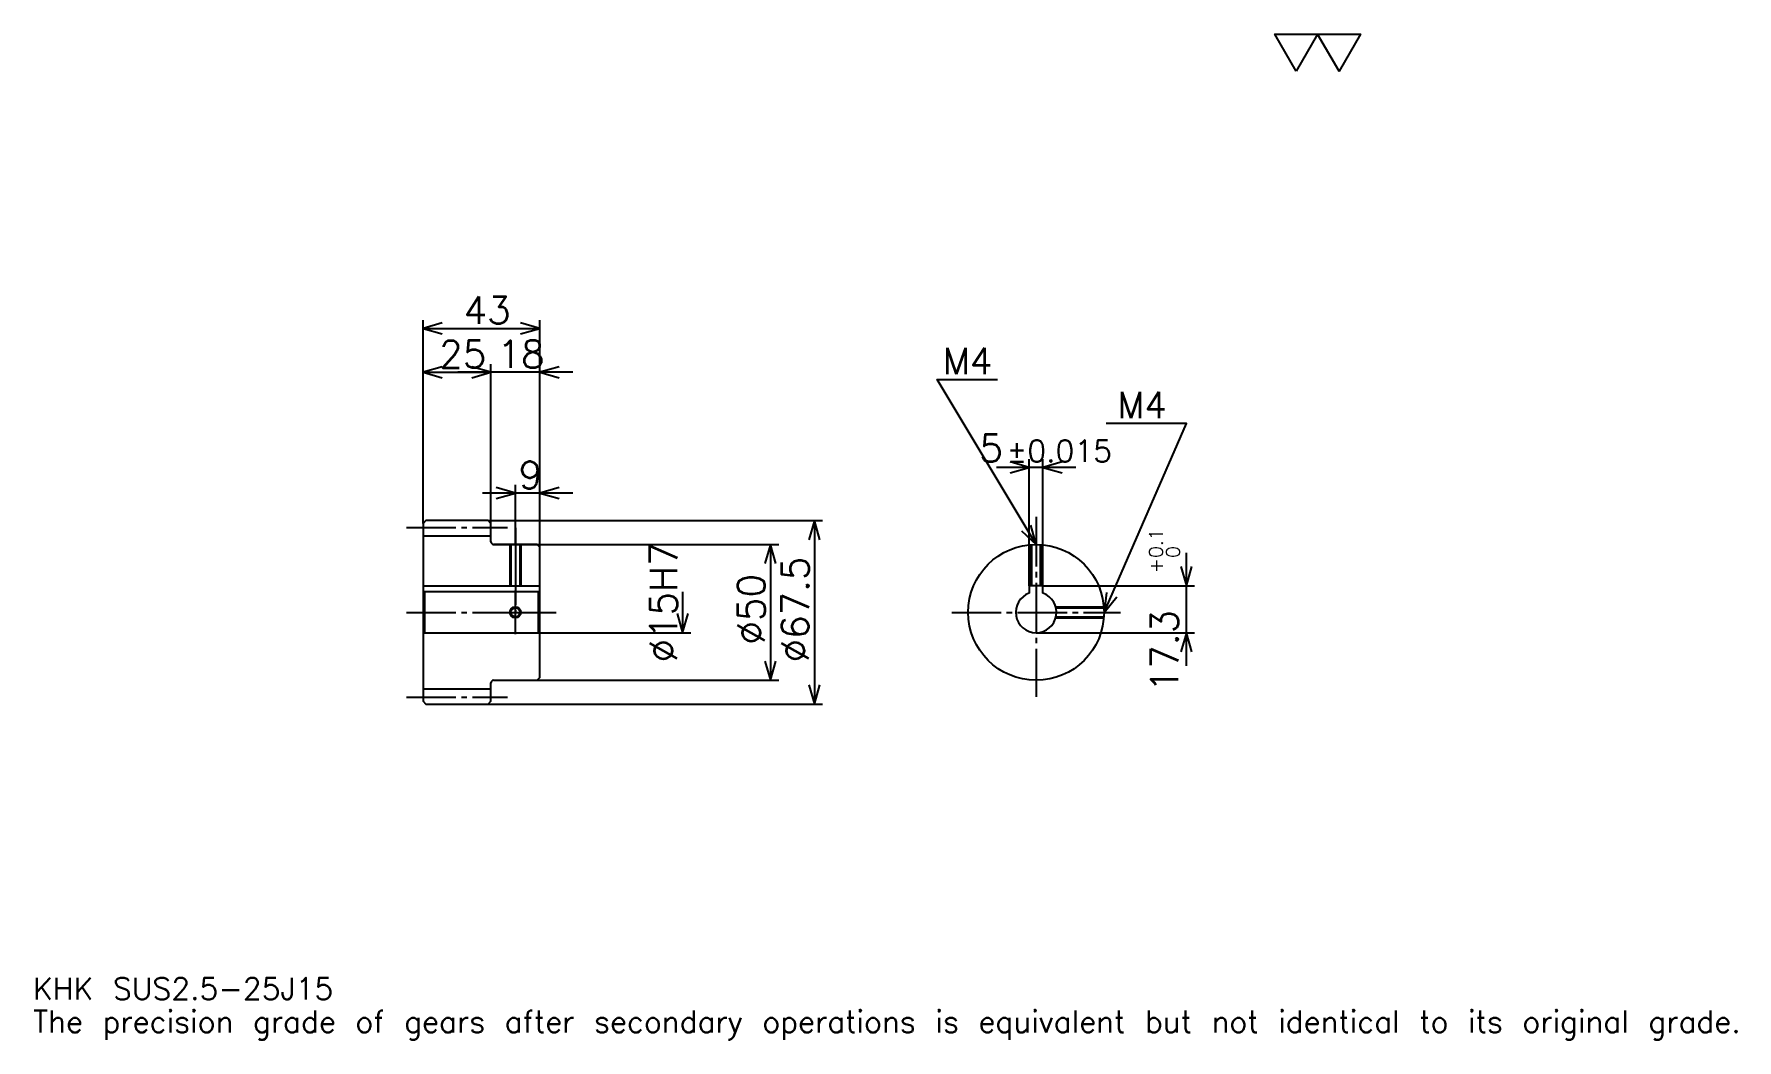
# Model space of a CAD drawing. Extents: x 21 to 647, y 7 to 378.
import ezdxf

# ---------------------------------------------------------------- set-up
doc = ezdxf.new("R2010")
doc.units = 0
doc.linetypes.add('DASHDOT', pattern=[24.260869, 18.195652, -2.021739, 2.021739, -2.021739])
doc.layers.get('0').update_dxf_attribs({"linetype": 'CONTINUOUS'})
doc.layers.add('DASHDOT', color=6, linetype='DASHDOT')
doc.styles.add('KANJI', font='TXT', dxfattribs={"bigfont": 'BIGFONT'})

msp = doc.modelspace()

# ---------------------------------------------------------------- linework, layer by layer
at = {"color": 5}
for p, q in [((163.760864, 198.521744), (163.760864, 272.315216)), ((206.760864, 198.521744), (206.760864, 272.315216)), ((163.760864, 269.282623), (206.760864, 269.282623)), ((163.760864, 253.108704), (188.760864, 253.108704)), ((218.891296, 253.108704), (176.630432, 253.108704)), ((188.760864, 198.521744), (188.760864, 256.141296)), ((386.956512, 174.571747), (386.956512, 221.108704)), ((391.956512, 174.571747), (391.956512, 221.108704)), ((404.086945, 218.076096), (374.82608, 218.076096)), ((218.891296, 208.630432), (185.630432, 208.630432)), ((197.760864, 198.521744), (197.760864, 211.663055)), ((163.760864, 197.521744), (163.760864, 198.521744)), ((187.760864, 198.521744), (206.760864, 198.521744)), ((188.760864, 197.521744), (188.760864, 198.521744)), ((197.760864, 189.771744), (197.760864, 198.521744)), ((197.760864, 189.771744), (197.760864, 198.521744)), ((206.760864, 198.521744), (310.880432, 198.521744)), ((206.760864, 188.771744), (206.760864, 198.521744)), ((307.847839, 198.521744), (307.847839, 131.021744)), ((189.760864, 189.771744), (206.760864, 189.771744)), ((206.760864, 189.771744), (294.706512, 189.771744)), ((291.673889, 189.771744), (291.673889, 139.771744)), ((444.782593, 145.141312), (444.782593, 186.702179)), ((259.32608, 172.271744), (259.32608, 157.271744)), ((391.956512, 174.571747), (447.815216, 174.571747)), ((206.760864, 157.271744), (262.358704, 157.271744)), ((389.456512, 157.271744), (447.815216, 157.271744)), ((189.760864, 139.771744), (206.760864, 139.771744)), ((206.760864, 139.771744), (294.706512, 139.771744)), ((187.760864, 131.021744), (206.760864, 131.021744)), ((206.760864, 131.021744), (310.880432, 131.021744))]:
    msp.add_line(p, q, dxfattribs=at)
at = {"color": 4}
for p, q in [((163.760864, 192.896744), (188.760864, 192.896744)), ((163.760864, 174.571747), (206.760864, 174.571747)), ((164.260864, 172.271744), (164.260864, 157.271744)), ((206.260864, 172.271744), (206.760864, 172.771744)), ((206.260864, 157.271744), (206.760864, 156.771744)), ((163.760864, 136.646744), (188.760864, 136.646744))]:
    msp.add_line(p, q, dxfattribs=at)
at = {"color": 7}
msp.add_lwpolyline([(485.217377, 363.913055), (477.332581, 377.580017), (508.871735, 377.580017), (500.986938, 363.913055), (493.102173, 377.580017), (485.217377, 363.913055)], dxfattribs=at)
at = {"color": 5}
for points in [[(170.836945, 271.304352), (163.760864, 269.282623), (170.836945, 267.260864)], [(199.684784, 267.260864), (206.760864, 269.282623), (199.684784, 271.304352)], [(170.836945, 255.130432), (163.760864, 253.108704), (170.836945, 251.086975)], [(181.684784, 251.086975), (188.760864, 253.108704), (181.684784, 255.130432)], [(181.684784, 251.086975), (188.760864, 253.108704), (181.684784, 255.130432)], [(213.836945, 255.130432), (206.760864, 253.108704), (213.836945, 251.086975)], [(389.456512, 189.771744), (353.065216, 250.42392), (375.304321, 250.42392)], [(414.456512, 164.771744), (444.782593, 234.25), (415.265198, 234.25)], [(379.880432, 216.054352), (386.956512, 218.076096), (379.880432, 220.097839)], [(399.032593, 220.097839), (391.956512, 218.076096), (399.032593, 216.054352)], [(190.684784, 206.608704), (197.760864, 208.630432), (190.684784, 210.652176)], [(213.836945, 210.652176), (206.760864, 208.630432), (213.836945, 206.608704)], [(309.869568, 191.445648), (307.847839, 198.521744), (305.82608, 191.445648)], [(384.082275, 194.799255), (389.456512, 189.771744), (387.54953, 196.879608)], [(293.695648, 182.695648), (291.673889, 189.771744), (289.652161, 182.695648)], [(442.760864, 181.647827), (444.782593, 174.571747), (446.804321, 181.647827)], [(415.434265, 172.065735), (414.456512, 164.771744), (419.140137, 170.448196)], [(257.304352, 164.347824), (259.32608, 157.271744), (261.347809, 164.347824)], [(446.804321, 150.195663), (444.782593, 157.271744), (442.760864, 150.195663)], [(289.652161, 146.847839), (291.673889, 139.771744), (293.695648, 146.847839)], [(305.82608, 138.097839), (307.847839, 131.021744), (309.869568, 138.097839)]]:
    msp.add_lwpolyline(points, dxfattribs=at)
at = {"color": 4}
for points in [[(188.760864, 190.771744), (188.760864, 197.521744), (187.760864, 198.521744), (164.760864, 198.521744), (163.760864, 197.521744), (163.760864, 156.771744)], [(189.760864, 139.771744), (205.760864, 139.771744), (206.760864, 140.771744), (206.760864, 188.771744), (205.760864, 189.771744), (189.760864, 189.771744)], [(195.760864, 189.771744), (195.760864, 174.571747)], [(196.140869, 189.771744), (196.140869, 174.571747)], [(199.380859, 189.771744), (199.380859, 174.571747)], [(199.760864, 189.771744), (199.760864, 174.571747)], [(387.456512, 174.571747), (387.456512, 189.69162)], [(387.836517, 174.571747), (387.836517, 189.719208)], [(391.076508, 174.571747), (391.076508, 189.719208)], [(391.456512, 174.571747), (391.456512, 189.69162)], [(163.760864, 156.771744), (164.260864, 157.271744), (206.260864, 157.271744), (206.260864, 172.271744), (164.260864, 172.271744), (163.760864, 172.771744)], [(391.956512, 171.842804), (391.956512, 174.571747), (386.956512, 174.571747), (386.956512, 171.842804)], [(396.684937, 166.771744), (414.376404, 166.771744)], [(396.77948, 166.391739), (414.403961, 166.391739)], [(396.77948, 163.151749), (414.403961, 163.151749)], [(163.760864, 156.771744), (163.760864, 132.021744), (164.760864, 131.021744), (187.760864, 131.021744), (188.760864, 132.021744), (188.760864, 138.771744)], [(396.684937, 162.771744), (414.376404, 162.771744)]]:
    msp.add_lwpolyline(points, dxfattribs=at)
for centre, radius in [((389.456512, 164.771744), 25), ((197.760864, 164.771744), 1.62)]:
    msp.add_circle(centre, radius, dxfattribs=at)
at = {"color": 7}
msp.add_circle((197.760864, 164.771744), 2, dxfattribs=at)
at = {"color": 4}
for centre, radius, start, end in [((189.760864, 190.771744), 1, 180, 270), ((389.456512, 164.771744), 7.5, 109.471220943, 70.528779057), ((189.760864, 138.771744), 1, 90, 180)]:
    msp.add_arc(centre, radius, start, end, dxfattribs=at)
at = {"layer": 'DASHDOT', "color": 7}
for p, q in [((157.695648, 196.021744), (194.82608, 196.021744)), ((389.456512, 199.880432), (389.456512, 133.706528)), ((197.760864, 189.771744), (197.760864, 164.771744)), ((157.695648, 164.771744), (212.82608, 164.771744)), ((358.391296, 164.771744), (420.521729, 164.771744)), ((157.695648, 133.521744), (194.82608, 133.521744))]:
    msp.add_line(p, q, dxfattribs=at)
for points in [[(197.760864, 195.83696), (197.760864, 168.506531)], [(197.760864, 156.706528), (197.760864, 172.83696)], [(189.695648, 164.771744), (205.82608, 164.771744)]]:
    msp.add_lwpolyline(points, dxfattribs=at)

# ---------------------------------------------------------------- texts
at = {"color": 7, "style": 'KANJI'}
for s, height, p in [('43', 10.108696, (178.690216, 270.900024)), ('25', 10.108696, (169.690216, 254.726105)), ('18', 10.108696, (191.190216, 254.726105)), ('M4', 9.704348, (355.086945, 252.445648)), ('M4', 9.704348, (419.308685, 236.271744)), ('5', 10.108696, (368.590149, 220.097839)), ('%%p0.015', 8.086957, (378.596527, 220.097839)), ('9', 10.108696, (198.97554, 210.247833)), ('KHK SUS2.5-25J15', 8.086957, (20.217392, 22.23913)), ('The precision grade of gears after secondary operations is equivalent but not identical to its original grade.', 8.086957, (20.217392, 10.108696))]:
    msp.add_text(s, height=height, dxfattribs=at).set_placement(p)
for s, height, p in [('%%c15H7', 10.108696, (257.304352, 146.32338)), ('0.1', 5.054348, (436.089111, 184.783539)), ('0', 5.054348, (442.356506, 184.783539)), ('%%c67.5', 10.108696, (305.82608, 146.32338)), ('+', 5.054348, (436.089111, 179.122665)), ('%%c50', 10.108696, (289.652161, 152.894028)), ('17.3', 10.108696, (441.749969, 135.368225))]:
    msp.add_text(s, height=height, rotation=90, dxfattribs=at).set_placement(p)

doc.saveas('drawing.dxf')
